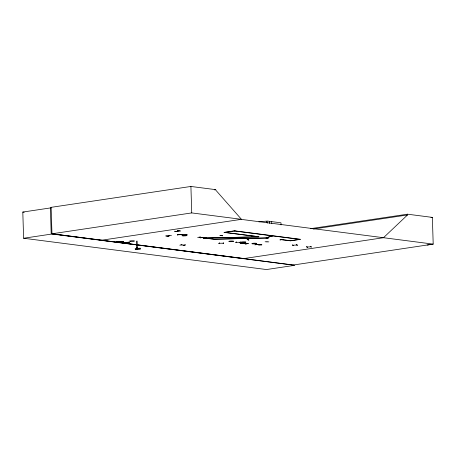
<?xml version="1.0" encoding="UTF-8"?>
<svg xmlns="http://www.w3.org/2000/svg" width="456" height="456" viewBox="0 0 456 456"><rect width="100%" height="100%" fill="white"/><g stroke="black" fill="none" stroke-linecap="round" stroke-linejoin="round"><path stroke-width="0.68" d="M181.876 234.669L177.92 234.743L181.927 234.526M261.778 244.872L258.102 244.758M165.881 235.94L168.931 236.231M168.931 236.225L165.87 235.951M177.68 231.545L174.585 231.272L177.8 231.466M245.619 243.139L242.524 243.601L245.613 243.145M266.099 238.066L269.011 237.616M269 237.633L266.122 238.106M197.653 237.445L200.634 236.938M203.53 237.354L200.526 237.815M203.65 237.342L200.241 237.775L203.387 237.337M203.65 237.867L206.232 238.18M203.786 237.815L206.357 238.152M179.824 245.203L182.029 244.627M247.22 239.537L248.947 240.033L247.061 239.582M292.404 244.992L293.51 245.436M293.345 245.47L292.404 244.997M306.575 246.736L307.526 247.289L306.403 246.77M255.115 244.826L256.175 244.279M177.572 234.965L178.125 234.412L177.595 234.943M177.76 234.931L178.085 234.378M218.92 243.578L219.433 243.019L218.937 243.55M219.102 243.538L219.399 242.985M236.174 242.068L235.877 242.632L236.174 242.079M236.06 242.592L236.356 242.039M122.368 242.62L128.985 242.221L122.368 242.757M129.367 242.33L122.789 242.917M223.423 242.9L223.092 243.493L223.605 242.923M240.38 241.954L240.055 242.546L240.346 241.993M261.835 244.826L258.119 244.781M181.779 234.857L182.075 234.338M383.479 237.713L407.522 214.953L407.499 214.189L310.565 228.667M254.938 244.861L256.226 244.308M255.748 244.598L259.51 244.598L255.679 244.598M259.019 244.866L260.256 244.33L258.997 244.838M269.473 235.951L270.032 235.803L269.735 235.94M271.155 236.168C272.563 235.598 270.294 236.744 271.098 236.208C267.49 236.356 275.213 235.969 271.36 236.197M265.13 241.765L268.858 241.874M266.937 241.897L267.068 241.845M259.92 244.815L260.216 244.752M205.303 237.969L205.109 237.998M221.052 235.615L220.983 235.666M167.443 236.071L169.74 235.581M176.25 231.38L178.786 230.901L178.439 230.93M219.29 243.287L223.166 243.202M183.101 245.408L185.512 244.889L183.284 245.408M168.429 235.427L171.456 235.695M248.503 239.788L248.127 239.793M267.25 237.964L266.942 237.998M177.304 230.719L180.285 231.015M177.316 230.73L180.302 230.953M241.56 242.683L242.25 243.145M242.29 243.19L241.629 242.74M240.141 242.278L236.293 242.358M427.158 245.032L433.2 244.12L432.362 217.392L407.499 214.189M293.419 264.999L433.2 244.12L241.133 219.37L241.458 219.325L215.785 190.152L215.768 189.662L190.91 186.458L51.129 207.337L51.967 234.013L294.832 265.306L266.492 269.542L23.621 238.249L22.8 212.063L51.14 207.828M214.366 189.873L215.768 189.662M101.352 240.249L241.492 219.33L191.737 212.918L51.956 233.797L244.028 258.546M23.621 238.249L51.967 234.013M281.255 239.622L290.557 240.831L300.572 239.332L234.544 230.827L223.942 232.406L259.036 236.767L224.529 232.321M225.03 232.383L235.045 230.89M206.408 237.736L203.262 238.163L206.403 237.713M313.147 229.049L407.522 214.953M430.954 217.597L432.362 217.392M290.056 240.762L300.065 239.269M383.809 237.667L243.698 258.592L137.29 244.883M220.071 235.41L222.471 235.78M283.022 239.411L280.115 239.89M279.978 239.896L282.999 239.446M293.071 245.225L296.947 245.003M248.372 243.544L245.146 243.971L248.269 243.51M180.975 244.929L184.201 245.128M258.865 221.867L266.623 221.109L266.669 222.505M268.071 238.174L266.372 237.73L268.099 238.135M307.127 247.049L310.815 246.781M296.474 244.741L297.397 245.242M310.462 246.542L311.38 247.044M240.272 243.247L244.222 243.128L240.266 243.299M136.606 248.047L137.398 247.973L136.578 248.053L136.589 248.657L137.427 248.68L137.153 241.053M140.408 248.189L135.13 248.412M135.238 249.278L140.528 248.925L135.238 249.267M116.457 241.765L123.582 241.788M116.445 241.862L123.622 241.612M177.994 234.623L181.944 234.526M281.341 239.628L290.637 240.677M234.464 230.975L299.484 239.354M22.8 212.063L24.214 212.245M201.803 237.536L199.101 237.234M202.162 237.622L204.818 237.929M101.677 240.204L51.197 233.666L50.382 207.697M102.053 240.34L135.175 244.61M245.801 258.865L293.305 265.016M267.946 237.901L267.581 237.901M219.946 235.41L222.636 235.758M244.188 243.418L246.724 243.738M281.546 239.656L281.187 239.651M310.49 246.502L311.408 246.987M296.525 244.707L297.449 245.214M129.39 242.227L122.989 242.968M136.618 248.657L136.384 241.076M281.05 224.916L280.987 222.819L267.182 221.04L267.245 223.138M271.69 221.622L271.753 223.719M269.314 221.314L269.382 223.411M234.532 230.497L234.544 230.827M190.91 186.458L191.737 212.918M137.171 248.993L137.074 248.548M243.584 242.518L239.639 242.752L243.584 242.518M205.73 237.941L205.086 238.135L213.716 239.246L267.21 237.964L214.297 239.161L205.673 238.049L258.455 236.852L205.73 237.941M269.678 235.98L269.125 236.128L269.416 235.991C265.808 236.14 273.532 235.752 269.678 235.98M136.954 249.004L136.846 248.338L136.954 249.004M252.92 243.863A2.479 0.342 -1.8 0 0 256.785 243.487A2.479 0.342 -1.8 0 0 253.234 243.265A2.479 0.342 -1.8 0 0 252.92 243.863M229.864 241.669A2.479 0.342 -1.8 0 0 233.728 241.292A2.479 0.342 -1.8 0 0 230.183 241.07A2.479 0.342 -1.8 0 0 229.864 241.669M242.039 242.461A2.479 0.342 -1.8 0 0 245.909 242.085A2.479 0.342 -1.8 0 0 242.358 241.862A2.479 0.342 -1.8 0 0 242.039 242.461M130.598 241.412A2.468 0.342 -1.8 0 0 134.446 241.036A2.468 0.342 -1.8 0 0 130.912 240.814A2.468 0.342 -1.8 0 0 130.598 241.412M183.09 235.883A2.479 0.342 -1.8 0 0 186.954 235.507A2.479 0.342 -1.8 0 0 183.409 235.285A2.479 0.342 -1.8 0 0 183.09 235.883M183.449 235.205A2.479 0.342 -1.8 0 0 187.313 234.829A2.479 0.342 -1.8 0 0 183.768 234.606A2.479 0.342 -1.8 0 0 183.449 235.205"/></g></svg>
